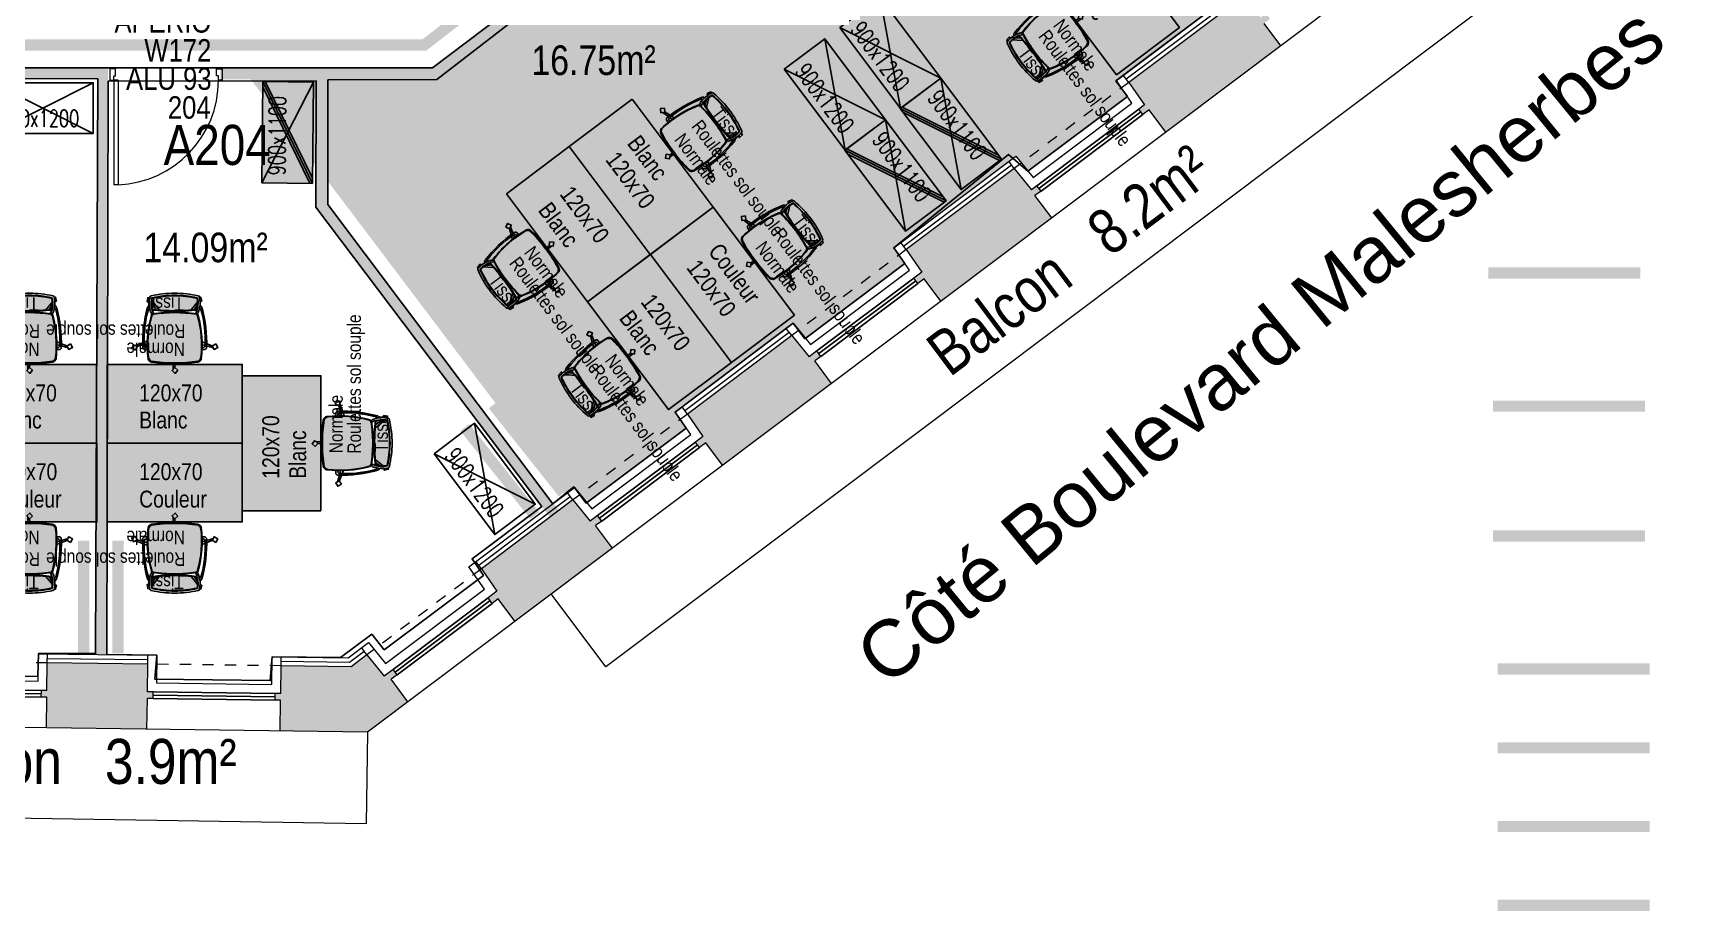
# Model space of a CAD drawing. Extents: x -29.7 to 23.3, y -8.6 to 57.6.
# Drawn here: x -0.41 to 14.29, y -8.33 to -0.53 of the extents above; entities that cross this region are included whole.
import ezdxf
from ezdxf.enums import TextEntityAlignment as Align

# ---------------------------------------------------------------- set-up
doc = ezdxf.new("R2010")
doc.units = 0
doc.header["$LTSCALE"] = 0.001
doc.linetypes.add('CACHE', pattern=[0.375, 0.25, -0.125])
doc.linetypes.add('HIDDEN', pattern=[9.525, 6.35, -3.175])
doc.layers.get('0').update_dxf_attribs({"lineweight": 5})
for name, color, linetype in [('01-FAC_CHASSIS EXI', 4, 'Continuous'), ('01-STR_MACONNERIE_HACH', 252, 'Continuous'), ('A-Etiq_Mob', 7, 'Continuous'), ('A-Etiquettes', 7, 'Continuous'), ('A-mobilier', 252, 'Continuous'), ('A-MobilierAQ', 7, 'Continuous'), ('A-num pièce', 1, 'Continuous'), ('Exit- Etiquette-incendie', 1, 'Continuous')]:
    doc.layers.add(name, color=color, linetype=linetype)
doc.layers.add('02-ISOLATION', color=6, linetype='ISOLATION', lineweight=5)
doc.layers.add('A-portes', color=7, linetype='Continuous', lineweight=9)
for name, color, linetype, true_color in [('A-cote', 7, 'Continuous', 0x425746), ('A-MOQUETTE', 7, 'Continuous', 0xe5ecff), ('A-signalétique', 7, 'Continuous', 0x666666), ('A-vitré', 7, 'Continuous', 0x61becc), ('couleur siege', 1, 'Continuous', 0xff0000), ('Exit- 04-ZON-PLATEAU DE BUREAU', 7, 'Continuous', 0xffc20a)]:
    doc.layers.add(name, color=color, linetype=linetype, true_color=true_color)
doc.layers.add('A-projet', color=7, linetype='Continuous', lineweight=5, true_color=0x5b6280)
doc.styles.add('ARIAL', font='arial.ttf')
doc.styles.add('ROMAND', font='romand__.ttf', dxfattribs={"width": 0.7})
doc.styles.get("Standard").update_dxf_attribs({"font": 'ARIALN.TTF'})
doc.styles.add('verdana', font='swissc.ttf')
doc.linetypes.add('ISOLATION', pattern='A,0.00254,-2.54,[134,ltypeshp.shx,S=2.54,R=0,X=-2.54,Y=0],-5.08,[134,ltypeshp.shx,S=2.54,R=180,X=2.54,Y=0],-2.54', length=10.16254)

# ---------------------------------------------------------------- blocks, each defined once
blk = doc.blocks.new('chaise')
at = {"layer": 'A-mobilier', "ltscale": 0.1, "true_color": 0xc7c8ca}
h = blk.add_hatch(color=9, dxfattribs=at)
h.dxf.hatch_style = 1
h.paths.add_polyline_path([(0.272, 0.456, 0.30076), (0.236, 0.489, 0.043342), (0.008, 0.509, 0.043342), (-0.219, 0.489, 0.300759), (-0.255, 0.456, 0.09791), (-0.223, 0.027, 0.292085), (-0.207, 0.013, 0.040929), (0.008, -0.005, 0.040929), (0.223, 0.013, 0.292085), (0.239, 0.027, 0.09791)])
h.paths.add_polyline_path([(0.159, -0.024, 0.015765), (0.008, -0.018, 0.016739), (-0.152, -0.025), (-0.19, -0.069), (-0.218, -0.103, 0.040824), (-0.213, -0.142, 0.054873), (0.008, -0.167, 0.054873), (0.23, -0.142, 0.02252), (0.233, -0.121), (0.219, -0.101)])
h.paths.add_polyline_path([(0.191, -0.026, 0.003373), (0.159, -0.024), (0.219, -0.101), (0.233, -0.121, 0.02535), (0.235, -0.097)])
h.paths.add_polyline_path([(0.226, -0.03, 0.0036), (0.191, -0.026), (0.235, -0.097, 0.0714)])
h.paths.add_polyline_path([(-0.152, -0.025, 0.003505), (-0.185, -0.027), (-0.196, -0.043), (-0.217, -0.075, 0.030269), (-0.218, -0.103), (-0.19, -0.069)])
h.paths.add_polyline_path([(-0.185, -0.027, 0.002494), (-0.209, -0.03, 0.048116), (-0.217, -0.075), (-0.196, -0.043)], flags=17)
at = {"layer": 'A-mobilier'}
for p, q in [((0.004, 0.509), (0.006, 0.543)), ((0.022, 0.558), (0.023, 0.509)), ((-0.374, 0.349), (-0.308, 0.33)), ((-0.308, 0.308), (-0.363, 0.33)), ((-0.262, 0.365), (-0.287, 0.365)), ((-0.263, 0.345), (-0.272, 0.345)), ((0.279, 0.365), (0.303, 0.365)), ((0.279, 0.345), (0.288, 0.345)), ((0.324, 0.32), (0.378, 0.334)), ((-0.292, 0.326), (-0.283, 0.323)), ((0.279, 0.31), (0.309, 0.317)), ((0.309, 0.293), (0.279, 0.282)), ((0.398, 0.325), (0.324, 0.298)), ((-0.242, -0.066), (-0.241, -0.066)), ((-0.19, -0.069), (-0.219, -0.105)), ((-0.217, -0.075), (-0.196, -0.043)), ((0.233, -0.121), (0.219, -0.101)), ((0.258, -0.066), (0.257, -0.066))]:
    blk.add_line(p, q, dxfattribs=at)
at = {"layer": 'A-mobilier', "linetype": 'HIDDEN'}
for p, q in [((-0.263, 0.29), (-0.293, 0.302)), ((-0.283, 0.323), (-0.263, 0.317)), ((-0.196, -0.043), (-0.185, -0.027)), ((-0.152, -0.025), (-0.19, -0.069)), ((0.219, -0.101), (0.159, -0.024)), ((0.191, -0.026), (0.235, -0.097))]:
    blk.add_line(p, q, dxfattribs=at)
at = {"layer": 'A-mobilier'}
for points in [[(-0.024, 0.57), (0.006, 0.543), (0.034, 0.572), (0.003, 0.6)], [(-0.398, 0.31), (-0.363, 0.331), (-0.383, 0.366), (-0.418, 0.345)], [(0.395, 0.371), (0.378, 0.334), (0.415, 0.317), (0.432, 0.354)]]:
    blk.add_lwpolyline(points, close=True, dxfattribs=at)
for points in [[(-0.243, -0.109), (-0.259, -0.113), (-0.25, -0.153), (-0.237, -0.15)], [(0.255, -0.145), (0.275, -0.147), (0.28, -0.107), (0.259, -0.105)]]:
    blk.add_lwpolyline(points, dxfattribs=at)
for centre, radius, start, end in [((-0.019, -0.687), 1.184, 88.7046, 100.0235), ((0.008, -0.811), 1.32, 90, 99.927), ((0.008, -0.811), 1.32, 80.073, 90), ((0.035, -0.687), 1.184, 79.9765, 91.2954), ((1.039, 0.304), 1.347, 178.2197, 195.2822), ((-0.287, 0.345), 0.02, 90, 178.2197), ((-0.272, 0.325), 0.02, 90, 177.2781), ((0.845, 0.323), 1.108, 173.1278, 195.4958), ((0.845, 0.323), 1.103, 173.7387, 195.3268), ((-0.212, 0.445), 0.0447, 99.9272, 166.8835), ((-0.203, 0.434), 0.0495, 115.9014, 169.3298), ((-0.829, 0.323), 1.103, 344.6732, 6.2613), ((0.228, 0.445), 0.0447, 13.1165, 80.0728), ((-0.829, 0.323), 1.108, 344.5042, 6.8722), ((0.219, 0.434), 0.0495, 10.6702, 64.0986), ((-1.023, 0.304), 1.347, 344.7178, 1.7803), ((0.288, 0.325), 0.02, 2.7219, 90), ((0.303, 0.345), 0.02, 1.7803, 90), ((0.842, 0.272), 1.135, 177.2781, 195.5028), ((-0.826, 0.272), 1.135, 344.4972, 2.7219), ((-0.207, -0.008), 0.02, 80.7555, 159.0187), ((-0.204, 0.032), 0.02, 195.4958, 260.6251), ((0.02, -0.095), 0.243, 156.8702, 192.2258), ((-0.2, 0.037), 0.02, 195.3268, 260.7665), ((0.008, 1.315), 1.32, 260.6251, 270), ((-0.186, -0.008), 0.02, 114.7785, 159.0187), ((0.008, 1.315), 1.315, 260.7665, 270), ((0.008, 1.315), 1.315, 270, 279.2335), ((0.008, 1.315), 1.32, 270, 279.3749), ((0.202, -0.008), 0.02, 20.9813, 65.2215), ((0.216, 0.037), 0.02, 279.2335, 344.6732), ((0.223, -0.008), 0.02, 20.9813, 99.2445), ((-0.003, -0.095), 0.243, 347.7742, 23.1298), ((0.22, 0.032), 0.02, 279.3749, 344.5042), ((-0.241, -0.046), 0.02, 195.2822, 270), ((-0.233, -0.026), 0.02, 195.5028, 252.7294), ((0.02, -0.095), 0.263, 159.0187, 193.9621), ((-0.22, -0.145), 0.02, 218.589, 257.0335), ((0.02, -0.095), 0.238, 164.1556, 191.4603), ((0.01, 0.853), 1.024, 257.1546, 269.8984), ((0.031, -2.412), 2.399, 90.5363, 95.8288), ((0.01, 0.853), 1.019, 257.3346, 269.8979), ((0.031, -2.412), 2.394, 90.5374, 95.7482), ((-0.014, -2.412), 2.399, 84.1712, 89.4637), ((-0.014, -2.412), 2.394, 84.2518, 89.4626), ((0.006, 0.853), 1.019, 270.1021, 282.6654), ((0.006, 0.853), 1.024, 270.1016, 282.8454), ((-0.003, -0.095), 0.238, 348.5397, 15.8444), ((0.236, -0.145), 0.02, 282.9665, 321.411), ((-0.003, -0.095), 0.263, 346.0379, 20.9813), ((0.249, -0.026), 0.02, 287.2706, 344.4972), ((0.257, -0.046), 0.02, 270, 344.7178), ((0.01, 0.853), 1.044, 257.0335, 269.9004), ((0.006, 0.853), 1.044, 270.0996, 282.9665)]:
    blk.add_arc(centre, radius, start, end, dxfattribs=at)
blk = doc.blocks.new('SiègeT1')
at = {"layer": 'couleur siege', "true_color": 0x8a6689}
for points in [[(-0.194, 0.224), (-0.077, 0.21), (0.039, 0.212), (0.155, 0.217), (0.198, 0.222), (0.203, 0.244), (0.204, 0.282), (0.201, 0.321), (0.123, 0.338), (0.039, 0.343), (-0.023, 0.345), (-0.098, 0.338), (-0.149, 0.331), (-0.196, 0.322), (-0.202, 0.3), (-0.201, 0.265)], [(-0.208, -0.236), (-0.225, -0.22), (-0.234, -0.197), (-0.236, -0.14), (-0.238, -0.076), (-0.234, -0.012), (-0.228, 0.045), (-0.218, 0.102), (-0.211, 0.132), (-0.201, 0.169), (-0.197, 0.177), (-0.184, 0.18), (-0.12, 0.188), (-0.049, 0.193), (0.009, 0.195), (0.077, 0.193), (0.132, 0.188), (0.169, 0.183), (0.191, 0.179), (0.199, 0.177), (0.204, 0.173), (0.207, 0.164), (0.219, 0.115), (0.231, 0.045), (0.237, -0.005), (0.241, -0.063), (0.241, -0.105), (0.24, -0.159), (0.236, -0.197), (0.235, -0.21), (0.229, -0.22), (0.222, -0.229), (0.213, -0.234), (0.207, -0.236), (0.175, -0.242), (0.114, -0.248), (0.051, -0.251), (-0.05, -0.252), (-0.126, -0.247), (-0.191, -0.238)]]:
    blk.add_hatch(color=8, dxfattribs=at).paths.add_polyline_path(points)
at = {"extrusion": (0, 0, -1), "xscale": 0.8999999999999986, "yscale": 0.8999999999999986, "zscale": -0.9, "rotation": 180}
blk.add_blockref('chaise', (0.005, 0.195), dxfattribs=at)
at = {"layer": 'A-Etiq_Mob', "style": 'ROMAND', "width": 0.7}
for tag, p in [('FINITION', (-0.079, 0.177)), ('PIETEMENT', (-0.091, -0.031)), ('ASSISE', (-0.088, -0.224)), ('COULEUR', (-0.104, -0.424))]:
    blk.add_attdef(tag, p, '', height=0.15, dxfattribs=at)
blk = doc.blocks.new('Poste127')
at = {"transparency": 33554582}
h = blk.add_hatch(color=256, dxfattribs=at)
h.dxf.hatch_style = 1
h.set_gradient(color1=(199, 200, 202), color2=(255, 246, 230), tint=1, name='CURVED')
h.paths.add_polyline_path([(0, 0.7), (0, 0), (1.2, 0), (1.2, 0.7)])
blk.add_lwpolyline([(0, 0.7), (0, 0), (1.2, 0), (1.2, 0.7)], close=True)
at = {"layer": 'A-Etiq_Mob'}
for tag, p in [('FINITION', (0.284, 0.421)), ('DIM', (0.284, 0.18))]:
    blk.add_attdef(tag, p, '', height=0.15, dxfattribs=at)
blk = doc.blocks.new('Poste127Couleur')
at = {"transparency": 33554582}
h = blk.add_hatch(color=256, dxfattribs=at)
h.dxf.hatch_style = 1
h.set_gradient(color1=(169, 83, 160), color2=(255, 246, 230), tint=1, name='CURVED')
h.paths.add_polyline_path([(0, 0.703), (0, 0.003), (1.2, 0.003), (1.2, 0.703)])
blk.add_lwpolyline([(0, 0.7), (0, 0), (1.2, 0), (1.2, 0.7)], close=True)
at = {"layer": 'A-Etiq_Mob'}
for tag, p in [('STRATIFIE', (0.284, 0.421)), ('DIM', (0.284, 0.18))]:
    blk.add_attdef(tag, p, '', height=0.15, dxfattribs=at)
blk = doc.blocks.new('BLOC_ATT_RENS_100')
at = {"flags": 8}
for tag, p, height in [('N°', (-0.416, 0.973), 0.25), ('TITRE', (-0.416, 0.675), 0.21), ('SURF', (-0.416, 0.373), 0.15), ('EFFECTIF', (-0.416, 0.073), 0.15), ('HSP', (-0.416, -0.236), 0.15), ('REV.SOL', (-0.416, -0.526), 0.15), ('REV.MUR', (-0.416, -0.826), 0.15), ('PLAF', (-0.416, -1.126), 0.15)]:
    blk.add_attdef(tag, p, '', height=height, dxfattribs=at)
at = {"layer": 'Exit- Etiquette-incendie', "flags": 8}
for tag, p in [('EFFECTIF.MAX', (-0.416, -1.414)), ('SURF.PROG', (-0.416, -1.648))]:
    blk.add_attdef(tag, p, '', height=0.15, dxfattribs=at)
blk = doc.blocks.new('Xref-R2-2018-11')
at = {"layer": '01-STR_MACONNERIE_HACH'}
h = blk.add_hatch(color=256, dxfattribs=at)
h.dxf.hatch_style = 1
h.paths.add_polyline_path([(8.628, 7.127), (8.722, 7.005), (7.596, 6.132), (7.729, 5.961), (7.698, 5.937), (7.735, 5.889), (7.782, 5.926), (7.947, 5.76), (8.909, 6.505), (16.917, -4.185), (16.215, -4.713), (16.353, -4.913), (16.305, -4.949), (16.341, -4.997), (16.395, -4.956), (16.544, -5.155), (17.926, -4.117), (17.683, -3.794), (9.178, 7.531)])
h.paths.add_polyline_path([(5.329, 4.375), (5.218, 4.388), (5.061, 3.805), (5.013, 3.818), (4.982, 3.702), (5.212, 3.64), (6.483, 4.625), (6.363, 4.826), (6.405, 4.859), (6.368, 4.906), (6.337, 4.882), (6.204, 5.054)])
h.paths.add_polyline_path([(14.093, -6.307), (14.231, -6.506), (14.183, -6.543), (14.219, -6.591), (14.273, -6.55), (14.422, -6.749), (15.529, -5.917), (15.38, -5.719), (15.434, -5.678), (15.398, -5.63), (15.35, -5.666), (15.197, -5.477)])
h.paths.add_polyline_path([(12.054, -7.837), (12.193, -8.037), (12.144, -8.074), (12.18, -8.122), (12.235, -8.081), (12.384, -8.28), (13.407, -7.511), (13.258, -7.312), (13.312, -7.272), (13.276, -7.224), (13.228, -7.26), (13.075, -7.071)])
h.paths.add_polyline_path([(10.075, -9.323), (10.214, -9.523), (10.143, -9.576), (10.179, -9.624), (10.234, -9.584), (10.383, -9.782), (11.369, -9.042), (11.219, -8.843), (11.274, -8.803), (11.238, -8.755), (11.189, -8.791), (11.036, -8.602)])
h.paths.add_polyline_path([(8.13, -10.785), (8.268, -10.984), (8.202, -11.034), (8.238, -11.082), (8.292, -11.042), (8.441, -11.24), (9.412, -10.512), (9.263, -10.313), (9.317, -10.272), (9.281, -10.224), (9.211, -10.277), (9.057, -10.088)])
h.paths.add_polyline_path([(6.297, -12.161), (6.436, -12.361), (6.357, -12.42), (6.393, -12.468), (6.447, -12.427), (6.596, -12.626), (7.462, -11.976), (7.313, -11.777), (7.367, -11.736), (7.331, -11.688), (7.265, -11.738), (7.112, -11.549)])
h.paths.add_polyline_path([(4.516, -13.023), (4.513, -13.269), (4.463, -13.268), (4.463, -13.328), (4.512, -13.329), (4.509, -13.602), (5.283, -13.612), (5.643, -13.342), (5.494, -13.143), (5.548, -13.103), (5.512, -13.055), (5.433, -13.114), (5.28, -12.925), (5.138, -13.031)])
h.paths.add_polyline_path([(2.437, -12.997), (2.434, -13.242), (2.384, -13.242), (2.383, -13.302), (2.433, -13.302), (2.43, -13.576), (3.323, -13.587), (3.327, -13.314), (3.377, -13.314), (3.377, -13.254), (3.327, -13.254), (3.33, -13.008)])
h.paths.add_polyline_path([(-0.616, -12.958), (-0.648, -13.203), (-0.716, -13.202), (-0.716, -13.262), (-0.667, -13.263), (-0.671, -13.536), (1.244, -13.561), (1.247, -13.287), (1.297, -13.288), (1.298, -13.228), (1.248, -13.227), (1.251, -12.981)])
for p, q in [((17.926, -4.117), (5.283, -13.612)), ((13.075, -7.071), (12.054, -7.837)), ((12.193, -8.037), (12.144, -8.074)), ((12.235, -8.081), (12.18, -8.122)), ((11.036, -8.602), (10.075, -9.323)), ((11.238, -8.755), (11.189, -8.791)), ((11.274, -8.803), (11.219, -8.843)), ((10.214, -9.523), (10.143, -9.576)), ((10.234, -9.584), (10.179, -9.624)), ((9.057, -10.088), (8.13, -10.785)), ((9.281, -10.224), (9.211, -10.277)), ((9.317, -10.272), (9.263, -10.313)), ((8.268, -10.984), (8.202, -11.034)), ((8.292, -11.042), (8.238, -11.082)), ((7.112, -11.549), (6.298, -12.161)), ((7.331, -11.688), (7.265, -11.738)), ((7.367, -11.736), (7.313, -11.777)), ((6.436, -12.36), (6.357, -12.42)), ((6.447, -12.427), (6.393, -12.468)), ((5.28, -12.925), (5.138, -13.031)), ((3.33, -13.008), (2.437, -12.997)), ((5.138, -13.031), (4.516, -13.023)), ((5.512, -13.055), (5.433, -13.114)), ((5.548, -13.103), (5.494, -13.143)), ((5.283, -13.612), (-13.79, -13.369)), ((2.433, -13.302), (2.383, -13.302)), ((2.434, -13.242), (2.384, -13.242)), ((3.377, -13.254), (3.327, -13.254)), ((3.377, -13.314), (3.327, -13.314)), ((4.513, -13.269), (4.463, -13.268)), ((4.512, -13.329), (4.463, -13.328))]:
    blk.add_line(p, q)
for points in [[(15.006, -6.31), (15.492, -6.958), (7.405, -13.032), (6.919, -12.384)], [(13.407, -7.511), (13.258, -7.312)], [(12.054, -7.837), (12.193, -8.037)], [(12.18, -8.122), (12.144, -8.074)], [(12.384, -8.28), (12.235, -8.081)], [(11.036, -8.602), (11.189, -8.791)], [(11.274, -8.803), (11.238, -8.755)], [(11.369, -9.042), (11.219, -8.843)], [(10.075, -9.323), (10.214, -9.523)], [(10.179, -9.624), (10.143, -9.576)], [(10.383, -9.782), (10.234, -9.584)], [(9.057, -10.088), (9.211, -10.277)], [(9.317, -10.272), (9.281, -10.224)], [(9.412, -10.512), (9.263, -10.313)], [(8.13, -10.785), (8.268, -10.984)], [(8.238, -11.082), (8.202, -11.034)], [(8.441, -11.24), (8.292, -11.042)], [(7.112, -11.549), (7.265, -11.738)], [(7.367, -11.736), (7.331, -11.688)], [(7.462, -11.976), (7.313, -11.777)], [(6.297, -12.161), (6.436, -12.361)], [(6.393, -12.468), (6.357, -12.42)], [(6.596, -12.626), (6.447, -12.427)], [(5.28, -12.925), (5.433, -13.114)], [(2.434, -13.242), (2.437, -12.997)], [(3.327, -13.254), (3.33, -13.008)], [(4.513, -13.269), (4.516, -13.023)], [(5.548, -13.103), (5.512, -13.055)], [(5.643, -13.342), (5.494, -13.143)], [(2.383, -13.302), (2.384, -13.242)], [(2.43, -13.576), (2.433, -13.302)], [(3.323, -13.587), (3.327, -13.314)], [(3.377, -13.314), (3.377, -13.254)], [(4.463, -13.328), (4.463, -13.268)], [(4.509, -13.602), (4.512, -13.329)], [(5.283, -13.612), (5.273, -14.427)], [(5.273, -14.427), (0.429, -14.35)]]:
    blk.add_lwpolyline(points)
at = {"linetype": 'CACHE'}
for points in [[(12.054, -7.837), (11.036, -8.602)], [(10.075, -9.323), (9.057, -10.088)], [(8.13, -10.785), (7.112, -11.549)], [(6.298, -12.161), (5.28, -12.925)], [(2.437, -12.997), (1.251, -12.981)], [(4.516, -13.023), (3.33, -13.008)]]:
    blk.add_lwpolyline(points, dxfattribs=at)
at = {"layer": '01-FAC_CHASSIS EXI', "linetype": 'Continuous'}
for p, q in [((11.256, -8.779), (12.162, -8.098)), ((9.299, -10.248), (10.161, -9.6)), ((7.349, -11.712), (8.22, -11.058)), ((5.53, -13.079), (6.375, -12.444)), ((1.298, -13.258), (2.384, -13.272)), ((3.377, -13.284), (4.463, -13.298))]:
    blk.add_line(p, q, dxfattribs=at)
at = {"layer": '01-FAC_CHASSIS EXI'}
for points in [[(11.238, -8.755), (12.144, -8.074)], [(12.18, -8.122), (11.274, -8.803)], [(9.281, -10.224), (10.143, -9.576)], [(10.179, -9.624), (9.317, -10.272)], [(7.331, -11.688), (8.202, -11.034)], [(8.238, -11.082), (7.367, -11.736)], [(5.512, -13.055), (6.357, -12.42)], [(6.393, -12.468), (5.548, -13.103)], [(1.298, -13.228), (2.384, -13.242)], [(2.383, -13.302), (1.297, -13.288)], [(3.377, -13.254), (4.463, -13.268)], [(4.463, -13.328), (3.377, -13.314)]]:
    blk.add_lwpolyline(points, dxfattribs=at)
at = {"layer": '02-ISOLATION', "linetype": 'Continuous'}
for points in [[(1.329, -13.148), (2.355, -13.161), (2.358, -12.916), (3.411, -12.929), (3.408, -13.175), (4.434, -13.188), (4.437, -12.942), (5.112, -12.951), (5.293, -12.815), (5.446, -13.004), (6.326, -12.343), (6.187, -12.143), (7.125, -11.439), (7.279, -11.628), (8.159, -10.967), (8.02, -10.767), (9.071, -9.978), (9.224, -10.167), (10.104, -9.506), (9.966, -9.306), (11.05, -8.492), (11.203, -8.681), (12.083, -8.02), (11.944, -7.82), (13.088, -6.961)], [(12.054, -7.837), (12.006, -7.773)], [(11.036, -8.602), (10.988, -8.538)], [(10.075, -9.323), (10.027, -9.26)], [(9.057, -10.088), (9.009, -10.024)], [(8.13, -10.785), (8.082, -10.721)], [(7.112, -11.549), (7.064, -11.485)], [(6.298, -12.161), (6.249, -12.097)], [(2.437, -12.997), (2.438, -12.917)], [(3.33, -13.008), (3.331, -12.928)], [(5.28, -12.925), (5.232, -12.861)], [(4.516, -13.023), (4.517, -12.943)]]:
    blk.add_lwpolyline(points, dxfattribs=at)
at = {"layer": '02-ISOLATION', "linetype": 'ISOLATION', "ltscale": 0.004}
for points in [[(12.03, -7.805), (13.051, -7.039)], [(10.051, -9.292), (11.012, -8.57)], [(8.106, -10.753), (9.033, -10.056)], [(6.274, -12.129), (7.088, -11.517)], [(4.517, -12.983), (5.125, -12.991), (5.256, -12.893)], [(2.438, -12.957), (3.331, -12.968)]]:
    blk.add_lwpolyline(points, dxfattribs=at)
ref = blk.add_blockref('BLOC_ATT_RENS_100', (11.081, -10.595), dxfattribs=dict(zscale=1.942798073750938, rotation=36.90645576639082))
ref.add_attrib('TITRE', 'Balcon   8.2m²', (10.461, -10.463), dxfattribs={"height": 0.4, "rotation": 36.9065, "style": 'verdana', "flags": 8})
ref = blk.add_blockref('BLOC_ATT_RENS_100', (1.582, -14.552), dxfattribs=dict(zscale=1.942798073750938))
ref.add_attrib('TITRE', 'Balcon   3.9m²', (1.166, -14.073), dxfattribs={"height": 0.4, "rotation": 360, "style": 'verdana', "flags": 8})
at = {"style": 'ARIAL'}
blk.add_text('Côté Boulevard Malesherbes', height=0.5, rotation=39.3613, dxfattribs=at).set_placement((9.897, -13.224))
blk = doc.blocks.new('armoire90')
blk.add_lwpolyline([(0, 0.45), (0, 0), (0.9, 0), (0.9, 0.45)], close=True)
for points in [[(0.9, 0), (0, 0.45)], [(0.9, 0.45), (0, 0)]]:
    blk.add_lwpolyline(points)
at = {"layer": 'A-Etiq_Mob', "style": 'ROMAND', "width": 0.7}
for tag, p in [('DIMENSION', (0.068, 0.242)), ('FINITION', (0.068, 0.001)), ('PORTES', (0.068, -0.239))]:
    blk.add_attdef(tag, p, '', height=0.15, dxfattribs=at)
blk = doc.blocks.new('armoire90Réhausse')
at = {"true_color": 0xfdedc9}
h = blk.add_hatch(color=254, dxfattribs=at)
h.dxf.hatch_style = 1
h.paths.add_polyline_path([(0, 0.45), (0, 0), (0.9, 0), (0.9, 0.45)])
blk.add_lwpolyline([(0, 0.45), (0, 0), (0.9, 0), (0.9, 0.45)], close=True)
for points in [[(0.9, 0), (0, 0.45)], [(0.9, 0.45), (0, 0)], [(0.855, 0.45), (0, 0.022)], [(0.9, 0.428), (0.045, 0)]]:
    blk.add_lwpolyline(points)
at = {"layer": 'A-Etiq_Mob', "style": 'ROMAND', "width": 0.7}
for tag, p in [('DIMENSION', (0.068, 0.242)), ('FINITION', (0.068, 0.001)), ('PORTES', (0.068, -0.239))]:
    blk.add_attdef(tag, p, '', height=0.15, dxfattribs=at)
blk = doc.blocks.new('P_93100')
for p, q in [((0.425, 0.93), (0.465, 0.93)), ((0.425, 0), (0.425, 0.93)), ((0.465, 0), (0.465, 0.93)), ((-0.5, -0.1), (-0.5, 0)), ((-0.5, 0), (-0.465, 0)), ((-0.465, 0), (-0.465, -0.04)), ((0.425, 0), (0.465, 0)), ((0.465, 0), (0.465, -0.04)), ((0.5, 0), (0.465, 0)), ((0.5, -0.1), (0.5, 0)), ((-0.45, -0.1), (-0.5, -0.1)), ((-0.465, -0.04), (-0.45, -0.04)), ((-0.45, -0.04), (-0.45, -0.1)), ((0.465, -0.04), (0.45, -0.04)), ((0.45, -0.04), (0.45, -0.1)), ((0.45, -0.1), (0.5, -0.1))]:
    blk.add_line(p, q)
blk.add_arc((0.465, 0), 0.931, 92.4628, 180)

msp = doc.modelspace()

# ---------------------------------------------------------------- hatches: boundary and pattern name
at = {"layer": 'Exit- 04-ZON-PLATEAU DE BUREAU', "transparency": 33554572}
h = msp.add_hatch(color=256, dxfattribs=at)
h.dxf.hatch_style = 1
edge = h.paths.add_edge_path()
edge.add_line((1.069, 10.808), (2.505, 10.422))
edge.add_line((2.505, 10.422), (3.868, 11.478))
edge.add_line((3.868, 11.478), (3.788, 11.612))
edge.add_line((3.788, 11.612), (5.121, 12.645))
edge.add_line((5.121, 12.645), (5.231, 12.534))
edge.add_line((5.231, 12.534), (6.232, 13.31))
edge.add_line((6.232, 13.31), (14.145, 2.748))
edge.add_line((14.145, 2.748), (13.381, 2.174))
edge.add_line((13.381, 2.174), (13.479, 2.032))
edge.add_line((13.479, 2.032), (12.595, 1.368))
edge.add_line((12.595, 1.368), (12.486, 1.502))
edge.add_line((12.486, 1.502), (11.259, 0.58))
edge.add_line((11.259, 0.58), (11.357, 0.438))
edge.add_line((11.357, 0.438), (10.473, -0.226))
edge.add_line((10.473, -0.226), (10.364, -0.092))
edge.add_line((10.364, -0.092), (9.22, -0.951))
edge.add_line((9.22, -0.951), (9.319, -1.093))
edge.add_line((9.319, -1.093), (8.434, -1.757))
edge.add_line((8.434, -1.757), (8.325, -1.622))
edge.add_line((8.325, -1.622), (7.241, -2.437))
edge.add_line((7.241, -2.437), (7.34, -2.579))
edge.add_line((7.34, -2.579), (6.456, -3.243))
edge.add_line((6.456, -3.243), (6.347, -3.109))
edge.add_line((6.347, -3.109), (5.296, -3.898))
edge.add_line((5.296, -3.898), (5.394, -4.04))
edge.add_line((5.394, -4.04), (4.51, -4.704))
edge.add_line((4.51, -4.704), (4.401, -4.57))
edge.add_line((4.401, -4.57), (4.315, -4.634))
edge.add_line((4.315, -4.634), (1.468, -0.868))
edge.add_line((1.468, -0.868), (3.086, -0.868))
edge.add_line((3.086, -0.868), (7.116, 2.152))
edge.add_line((7.116, 2.152), (2.366, 8.492))
edge.add_line((2.366, 8.492), (1.065, 8.492))
edge.add_line((1.065, 8.492), (1.065, 10.811))
h = msp.add_hatch(color=256, dxfattribs=at)
h.dxf.hatch_style = 1
edge = h.paths.add_edge_path()
edge.add_line((1.069, 10.808), (2.505, 10.422))
edge.add_line((2.505, 10.422), (3.868, 11.478))
edge.add_line((3.868, 11.478), (3.788, 11.612))
edge.add_line((3.788, 11.612), (5.121, 12.645))
edge.add_line((5.121, 12.645), (5.231, 12.534))
edge.add_line((5.231, 12.534), (6.232, 13.31))
edge.add_line((6.232, 13.31), (14.145, 2.748))
edge.add_line((14.145, 2.748), (13.381, 2.174))
edge.add_line((13.381, 2.174), (13.479, 2.032))
edge.add_line((13.479, 2.032), (12.595, 1.368))
edge.add_line((12.595, 1.368), (12.486, 1.502))
edge.add_line((12.486, 1.502), (11.259, 0.58))
edge.add_line((11.259, 0.58), (11.357, 0.438))
edge.add_line((11.357, 0.438), (10.473, -0.226))
edge.add_line((10.473, -0.226), (10.364, -0.092))
edge.add_line((10.364, -0.092), (9.22, -0.951))
edge.add_line((9.22, -0.951), (9.319, -1.093))
edge.add_line((9.319, -1.093), (8.434, -1.757))
edge.add_line((8.434, -1.757), (8.325, -1.622))
edge.add_line((8.325, -1.622), (7.241, -2.437))
edge.add_line((7.241, -2.437), (7.34, -2.579))
edge.add_line((7.34, -2.579), (6.456, -3.243))
edge.add_line((6.456, -3.243), (6.347, -3.109))
edge.add_line((6.347, -3.109), (5.296, -3.898))
edge.add_line((5.296, -3.898), (5.394, -4.04))
edge.add_line((5.394, -4.04), (4.51, -4.704))
edge.add_line((4.51, -4.704), (4.401, -4.57))
edge.add_line((4.401, -4.57), (4.315, -4.634))
edge.add_line((4.315, -4.634), (1.468, -0.868))
edge.add_line((1.468, -0.868), (3.086, -0.868))
edge.add_line((3.086, -0.868), (7.116, 2.152))
edge.add_line((7.116, 2.152), (2.366, 8.492))
edge.add_line((2.366, 8.492), (1.065, 8.492))
edge.add_line((1.065, 8.492), (1.065, 10.811))

# ---------------------------------------------------------------- linework, layer by layer
at = {"layer": 'A-Etiquettes', "color": 1, "true_color": 0xff0000, "const_width": 0.1}
for points in [[(7.31, -1.137), (7.932, -1.919)], [(7.062, -1.328), (7.684, -2.111)], [(0.036, -5.043), (0.036, -6.043)], [(0.342, -5.043), (0.342, -6.043)], [(13.922, -5), (12.57, -5)], [(13.922, -5), (12.57, -5)], [(13.922, -5), (12.57, -5)], [(13.922, -5), (12.57, -5)]]:
    msp.add_lwpolyline(points, dxfattribs=at)
at = {"layer": 'A-Etiquettes', "color": 231, "true_color": 0xfd5db5, "const_width": 0.1}
msp.add_lwpolyline([(13.881, -2.663), (12.529, -2.663)], dxfattribs=at)
at = {"layer": 'A-Etiquettes', "color": 82, "true_color": 0x4cdb0f, "const_width": 0.1}
for points in [[(3.679, -3.834), (4.301, -4.617)], [(13.922, -3.846), (12.57, -3.846)], [(3.426, -4.035), (4.048, -4.818)]]:
    msp.add_lwpolyline(points, dxfattribs=at)
at = {"layer": 'A-Etiquettes', "color": 251, "true_color": 0x666666, "const_width": 0.1}
msp.add_lwpolyline([(13.963, -6.183), (12.611, -6.183)], dxfattribs=at)
at = {"layer": 'A-Etiquettes', "color": 212, "true_color": 0xbc10b6, "const_width": 0.1}
msp.add_lwpolyline([(13.963, -6.183), (12.611, -6.183)], dxfattribs=at)
at = {"layer": 'A-Etiquettes', "color": 143, "true_color": 0x61becc, "const_width": 0.1}
msp.add_lwpolyline([(13.963, -6.883), (12.611, -6.883)], dxfattribs=at)
at = {"layer": 'A-Etiquettes', "color": 157, "true_color": 0x5b6280, "const_width": 0.1}
msp.add_lwpolyline([(13.963, -7.583), (12.611, -7.583)], dxfattribs=at)
at = {"layer": 'A-Etiquettes', "color": 30, "true_color": 0xff7f00, "const_width": 0.1}
msp.add_lwpolyline([(13.963, -8.283), (12.611, -8.283)], dxfattribs=at)
msp.add_lwpolyline([(13.963, -8.283), (12.611, -8.283)], dxfattribs=at)
msp.add_lwpolyline([(13.963, -8.283), (12.611, -8.283)], dxfattribs=at)
msp.add_lwpolyline([(13.963, -8.283), (12.611, -8.283)], dxfattribs=at)
at = {"layer": 'A-MOQUETTE'}
for points in [[(7.248, 2.202), (3.178, -0.942), (2.208, -0.945), (2.208, -2.053), (4.208, -4.715), (4.395, -4.563), (4.505, -4.708), (5.394, -4.04), (5.296, -3.898), (6.347, -3.109), (6.451, -3.247), (7.34, -2.579), (7.241, -2.437), (8.262, -1.608), (8.434, -1.757), (9.319, -1.093), (9.215, -0.954), (10.364, -0.092)], [(-1.397, -6.237), (-0.371, -6.25), (-0.366, -6.046), (0.142, -6.046), (0.163, -0.936), (-11.154, -0.933)]]:
    msp.add_lwpolyline(points, dxfattribs=at)
msp.add_lwpolyline([(2.103, -0.953), (0.253, -0.957), (0.242, -6.054), (0.687, -6.06), (0.67, -6.273), (1.696, -6.286), (1.713, -6.073), (2.321, -6.081), (2.598, -5.874), (2.709, -6.012), (3.591, -5.35), (3.49, -5.203), (4.111, -4.737), (2.1, -2.078)], close=True, dxfattribs=at)
at = {"layer": 'A-projet', "const_width": 0.1}
for points in [[(7.811, -2.009), (5.559, 0.99)], [(0.191, -6.052), (0.204, -0.841)]]:
    msp.add_lwpolyline(points, dxfattribs=at)
at = {"layer": 'A-signalétique', "color": 1, "linetype": 'CACHE', "ltscale": 2000, "true_color": 0xff0000, "const_width": 0.1}
msp.add_lwpolyline([(2.193, 8.345), (6.822, 2.276), (3.065, -0.636), (-10.946, -0.636)], dxfattribs=at)
at = {"layer": 'A-vitré', "const_width": 0.1}
for points in [[(1.253, -0.891), (3.157, -0.892), (4.751, 0.325)], [(-1.684, -0.888), (0.154, -0.891)], [(2.153, -0.937), (2.153, -2.064), (4.271, -4.865)]]:
    msp.add_lwpolyline(points, dxfattribs=at)
at = {"layer": 'Defpoints'}
msp.add_lwpolyline([(0.695, 11.31), (-0.57, 13.098), (-1.624, 13.074), (-1.624, 8.508), (-11.147, 8.494), (-11.153, -0.838), (3.138, -0.838), (7.177, 2.212), (2.44, 8.486), (2.397, 10.434), (0.962, 10.849)], close=True, dxfattribs=at)

# ---------------------------------------------------------------- block references
at = {"layer": 'A-mobilier', "ltscale": 0.1}
ref = msp.add_blockref('Poste127', (9.061, 0.481), dxfattribs=dict(at, xscale=-1, rotation=126.9064557713116))
ref.add_attrib('STRATIFIE', 'Blanc', (8.776, -0.087), dxfattribs={"layer": 'A-Etiq_Mob', "ltscale": 0.1, "height": 0.15, "rotation": 306.9065})
ref.add_attrib('DIM', '120x70', (8.969, 0.057), dxfattribs={"layer": 'A-Etiq_Mob', "ltscale": 0.1, "height": 0.15, "rotation": 306.9065})
at = {"layer": 'A-mobilier'}
ref = msp.add_blockref('SiègeT1', (8.648, -0.577), dxfattribs=dict(at, xscale=-1, rotation=126.9064557713116))
ref.add_attrib('FINITION', 'Tissu', dxfattribs={"layer": 'A-Etiq_Mob', "height": 0.12, "rotation": 306.9065}).set_placement((8.308, -0.733), align=Align.BOTTOM_LEFT)
ref.add_attrib('ASSISE', 'Normale', dxfattribs={"layer": 'A-Etiq_Mob', "height": 0.12, "rotation": 306.9065}).set_placement((8.623, -0.485), align=Align.BOTTOM_LEFT)
ref.add_attrib('PIETEMENT', 'Roulettes sol souple', dxfattribs={"layer": 'A-Etiq_Mob', "height": 0.12, "rotation": 306.9065}).set_placement((8.492, -0.58), align=Align.BOTTOM_LEFT)
ref = msp.add_blockref('SiègeT1', (5.487, -1.436), dxfattribs=dict(at, rotation=306.9064557713115))
ref.add_attrib('FINITION', 'Tissu', dxfattribs={"layer": 'A-Etiq_Mob', "height": 0.12, "rotation": 306.9065}).set_placement((5.581, -1.266), align=Align.BOTTOM_LEFT)
ref.add_attrib('ASSISE', 'Normale', dxfattribs={"layer": 'A-Etiq_Mob', "height": 0.12, "rotation": 306.9065}).set_placement((5.254, -1.5), align=Align.BOTTOM_LEFT)
ref.add_attrib('PIETEMENT', 'Roulettes sol souple', dxfattribs={"layer": 'A-Etiq_Mob', "height": 0.12, "rotation": 306.9065}).set_placement((5.407, -1.381), align=Align.BOTTOM_LEFT)
at = {"layer": 'A-mobilier', "ltscale": 0.1}
ref = msp.add_blockref('Poste127', (4.355, -1.537), dxfattribs=dict(at, rotation=306.9064557713115))
ref.add_attrib('STRATIFIE', 'Blanc', (4.863, -1.511), dxfattribs={"layer": 'A-Etiq_Mob', "ltscale": 0.1, "height": 0.15, "rotation": 306.9065})
ref.add_attrib('DIM', '120x70', (4.67, -1.656), dxfattribs={"layer": 'A-Etiq_Mob', "ltscale": 0.1, "height": 0.15, "rotation": 306.9065})
ref = msp.add_blockref('Poste127', (4.355, -1.537), dxfattribs=dict(at, xscale=-1, rotation=126.9064557713116))
ref.add_attrib('STRATIFIE', 'Blanc', (4.071, -2.106), dxfattribs={"layer": 'A-Etiq_Mob', "ltscale": 0.1, "height": 0.15, "rotation": 306.9065})
ref.add_attrib('DIM', '120x70', (4.263, -1.962), dxfattribs={"layer": 'A-Etiq_Mob', "ltscale": 0.1, "height": 0.15, "rotation": 306.9065})
at = {"layer": 'A-mobilier'}
ref = msp.add_blockref('SiègeT1', (6.207, -2.395), dxfattribs=dict(at, rotation=306.9064557713115))
ref.add_attrib('FINITION', 'Tissu', dxfattribs={"layer": 'A-Etiq_Mob', "height": 0.12, "rotation": 306.9065}).set_placement((6.302, -2.226), align=Align.BOTTOM_LEFT)
ref.add_attrib('ASSISE', 'Normale', dxfattribs={"layer": 'A-Etiq_Mob', "height": 0.12, "rotation": 306.9065}).set_placement((5.975, -2.459), align=Align.BOTTOM_LEFT)
ref.add_attrib('PIETEMENT', 'Roulettes sol souple', dxfattribs={"layer": 'A-Etiq_Mob', "height": 0.12, "rotation": 306.9065}).set_placement((6.128, -2.341), align=Align.BOTTOM_LEFT)
ref = msp.add_blockref('SiègeT1', (3.942, -2.596), dxfattribs=dict(at, xscale=-1, rotation=126.9064557713116))
ref.add_attrib('FINITION', 'Tissu', dxfattribs={"layer": 'A-Etiq_Mob', "height": 0.12, "rotation": 306.9065}).set_placement((3.602, -2.752), align=Align.BOTTOM_LEFT)
ref.add_attrib('ASSISE', 'Normale', dxfattribs={"layer": 'A-Etiq_Mob', "height": 0.12, "rotation": 306.9065}).set_placement((3.918, -2.504), align=Align.BOTTOM_LEFT)
ref.add_attrib('PIETEMENT', 'Roulettes sol souple', dxfattribs={"layer": 'A-Etiq_Mob', "height": 0.12, "rotation": 306.9065}).set_placement((3.786, -2.598), align=Align.BOTTOM_LEFT)
at = {"layer": 'A-mobilier', "ltscale": 0.1, "rotation": 306.9064557713115}
msp.add_blockref('Poste127Couleur', (5.076, -2.497), dxfattribs=at).add_auto_attribs({'STRATIFIE': 'Couleur', 'DIM': '120x70'})
at = {"layer": 'A-mobilier', "ltscale": 0.1}
ref = msp.add_blockref('Poste127', (5.076, -2.497), dxfattribs=dict(at, xscale=-1, rotation=126.9064557713116))
ref.add_attrib('STRATIFIE', 'Blanc', (4.792, -3.066), dxfattribs={"layer": 'A-Etiq_Mob', "ltscale": 0.1, "height": 0.15, "rotation": 306.9065})
ref.add_attrib('DIM', '120x70', (4.984, -2.921), dxfattribs={"layer": 'A-Etiq_Mob', "ltscale": 0.1, "height": 0.15, "rotation": 306.9065})
at = {"layer": 'A-mobilier'}
ref = msp.add_blockref('SiègeT1', (-0.444, -3.209), dxfattribs=dict(at, xscale=-1))
ref.add_attrib('FINITION', 'Tissu', dxfattribs={"layer": 'A-Etiq_Mob', "height": 0.12, "rotation": 180}).set_placement((-0.365, -2.843), align=Align.BOTTOM_LEFT)
ref.add_attrib('ASSISE', 'Normale', dxfattribs={"layer": 'A-Etiq_Mob', "height": 0.12, "rotation": 180}).set_placement((-0.356, -3.245), align=Align.BOTTOM_LEFT)
ref.add_attrib('PIETEMENT', 'Roulettes sol souple', dxfattribs={"layer": 'A-Etiq_Mob', "height": 0.12, "rotation": 180}).set_placement((-0.353, -3.083), align=Align.BOTTOM_LEFT)
ref = msp.add_blockref('SiègeT1', (0.848, -3.209), dxfattribs=dict(at, xscale=-1))
ref.add_attrib('FINITION', 'Tissu', dxfattribs={"layer": 'A-Etiq_Mob', "height": 0.12, "rotation": 180}).set_placement((0.927, -2.843), align=Align.BOTTOM_LEFT)
ref.add_attrib('ASSISE', 'Normale', dxfattribs={"layer": 'A-Etiq_Mob', "height": 0.12, "rotation": 180}).set_placement((0.936, -3.245), align=Align.BOTTOM_LEFT)
ref.add_attrib('PIETEMENT', 'Roulettes sol souple', dxfattribs={"layer": 'A-Etiq_Mob', "height": 0.12, "rotation": 180}).set_placement((0.94, -3.083), align=Align.BOTTOM_LEFT)
ref = msp.add_blockref('SiègeT1', (2.412, -4.177), dxfattribs=dict(at, xscale=-1, rotation=270))
ref.add_attrib('FINITION', 'Tissu', dxfattribs={"layer": 'A-Etiq_Mob', "height": 0.12, "rotation": 90}).set_placement((2.778, -4.256), align=Align.BOTTOM_LEFT)
ref.add_attrib('ASSISE', 'Normale', dxfattribs={"layer": 'A-Etiq_Mob', "height": 0.12, "rotation": 90}).set_placement((2.376, -4.265), align=Align.BOTTOM_LEFT)
ref.add_attrib('PIETEMENT', 'Roulettes sol souple', dxfattribs={"layer": 'A-Etiq_Mob', "height": 0.12, "rotation": 90}).set_placement((2.538, -4.268), align=Align.BOTTOM_LEFT)
ref = msp.add_blockref('SiègeT1', (4.663, -3.555), dxfattribs=dict(at, xscale=-1, rotation=126.9064557713116))
ref.add_attrib('FINITION', 'Tissu', dxfattribs={"layer": 'A-Etiq_Mob', "height": 0.12, "rotation": 306.9065}).set_placement((4.323, -3.712), align=Align.BOTTOM_LEFT)
ref.add_attrib('ASSISE', 'Normale', dxfattribs={"layer": 'A-Etiq_Mob', "height": 0.12, "rotation": 306.9065}).set_placement((4.638, -3.463), align=Align.BOTTOM_LEFT)
ref.add_attrib('PIETEMENT', 'Roulettes sol souple', dxfattribs={"layer": 'A-Etiq_Mob', "height": 0.12, "rotation": 306.9065}).set_placement((4.507, -3.558), align=Align.BOTTOM_LEFT)
at = {"layer": 'A-mobilier', "ltscale": 0.1}
ref = msp.add_blockref('Poste127', (-1.05, -3.475), dxfattribs=dict(at, xscale=-1, rotation=180))
ref.add_attrib('STRATIFIE', 'Blanc', (-0.766, -4.044), dxfattribs={"layer": 'A-Etiq_Mob', "ltscale": 0.1, "height": 0.15})
ref.add_attrib('DIM', '120x70', (-0.766, -3.803), dxfattribs={"layer": 'A-Etiq_Mob', "ltscale": 0.1, "height": 0.15})
ref = msp.add_blockref('Poste127', (0.246, -3.475), dxfattribs=dict(at, xscale=-1, rotation=180))
ref.add_attrib('STRATIFIE', 'Blanc', (0.53, -4.044), dxfattribs={"layer": 'A-Etiq_Mob', "ltscale": 0.1, "height": 0.15})
ref.add_attrib('DIM', '120x70', (0.53, -3.803), dxfattribs={"layer": 'A-Etiq_Mob', "ltscale": 0.1, "height": 0.15})
ref = msp.add_blockref('Poste127', (1.446, -4.775), dxfattribs=dict(at, xscale=-1, rotation=270))
ref.add_attrib('STRATIFIE', 'Blanc', (2.015, -4.491), dxfattribs={"layer": 'A-Etiq_Mob', "ltscale": 0.1, "height": 0.15, "rotation": 90})
ref.add_attrib('DIM', '120x70', (1.775, -4.491), dxfattribs={"layer": 'A-Etiq_Mob', "ltscale": 0.1, "height": 0.15, "rotation": 90})
ref = msp.add_blockref('Poste127Couleur', (-1.046, -4.175), dxfattribs=dict(at, xscale=-1, rotation=180))
ref.add_attrib('STRATIFIE', 'Couleur', (-0.762, -4.747), dxfattribs={"layer": 'A-Etiq_Mob', "ltscale": 0.1, "height": 0.15})
ref.add_attrib('DIM', '120x70', (-0.762, -4.503), dxfattribs={"layer": 'A-Etiq_Mob', "ltscale": 0.1, "height": 0.15})
ref = msp.add_blockref('Poste127Couleur', (0.246, -4.175), dxfattribs=dict(at, xscale=-1, rotation=180))
ref.add_attrib('STRATIFIE', 'Couleur', (0.53, -4.747), dxfattribs={"layer": 'A-Etiq_Mob', "ltscale": 0.1, "height": 0.15})
ref.add_attrib('DIM', '120x70', (0.53, -4.503), dxfattribs={"layer": 'A-Etiq_Mob', "ltscale": 0.1, "height": 0.15})
at = {"layer": 'A-mobilier'}
ref = msp.add_blockref('SiègeT1', (-0.444, -5.141), dxfattribs=dict(at, rotation=180))
ref.add_attrib('FINITION', 'Tissu', dxfattribs={"layer": 'A-Etiq_Mob', "height": 0.12, "rotation": 180}).set_placement((-0.365, -5.318), align=Align.BOTTOM_LEFT)
ref.add_attrib('ASSISE', 'Normale', dxfattribs={"layer": 'A-Etiq_Mob', "height": 0.12, "rotation": 180}).set_placement((-0.356, -4.917), align=Align.BOTTOM_LEFT)
ref.add_attrib('PIETEMENT', 'Roulettes sol souple', dxfattribs={"layer": 'A-Etiq_Mob', "height": 0.12, "rotation": 180}).set_placement((-0.353, -5.11), align=Align.BOTTOM_LEFT)
ref = msp.add_blockref('SiègeT1', (0.848, -5.141), dxfattribs=dict(at, rotation=180))
ref.add_attrib('FINITION', 'Tissu', dxfattribs={"layer": 'A-Etiq_Mob', "height": 0.12, "rotation": 180}).set_placement((0.927, -5.318), align=Align.BOTTOM_LEFT)
ref.add_attrib('ASSISE', 'Normale', dxfattribs={"layer": 'A-Etiq_Mob', "height": 0.12, "rotation": 180}).set_placement((0.936, -4.917), align=Align.BOTTOM_LEFT)
ref.add_attrib('PIETEMENT', 'Roulettes sol souple', dxfattribs={"layer": 'A-Etiq_Mob', "height": 0.12, "rotation": 180}).set_placement((0.94, -5.11), align=Align.BOTTOM_LEFT)
at = {"layer": 'A-MobilierAQ', "ltscale": 0.1}
ref = msp.add_blockref('armoire90', (7.12, -0.209), dxfattribs=dict(at, xscale=-1, rotation=126.8971807486027))
ref.add_attrib('DIMENSION', '900x1200', (6.847, -0.499), dxfattribs={"layer": 'A-Etiq_Mob', "ltscale": 0.1, "height": 0.15, "rotation": 306.8972, "style": 'ROMAND', "width": 0.7})
ref = msp.add_blockref('armoire90', (6.627, -0.58), dxfattribs=dict(at, xscale=-1, rotation=126.8971807486027))
ref.add_attrib('DIMENSION', '900x1200', (6.355, -0.87), dxfattribs={"layer": 'A-Etiq_Mob', "ltscale": 0.1, "height": 0.15, "rotation": 306.8972, "style": 'ROMAND', "width": 0.7})
ref = msp.add_blockref('armoire90', (-0.778, -0.971), dxfattribs=dict(at, xscale=-1, rotation=180))
ref.add_attrib('DIMENSION', '900x1200', (-0.71, -1.362), dxfattribs={"layer": 'A-Etiq_Mob', "ltscale": 0.1, "height": 0.15, "style": 'ROMAND', "width": 0.7})
for p, rotation in [((2.07, -1.865), 89.43920277166644), ((7.299, -1.2), 306.8971807486027), ((6.806, -1.571), 306.8971807486027)]:
    msp.add_blockref('armoire90Réhausse', p, dxfattribs=dict(at, rotation=rotation)).add_auto_attribs({'DIMENSION': '900x1100'})
ref = msp.add_blockref('armoire90', (3.512, -3.998), dxfattribs=dict(at, xscale=-1, rotation=126.8971807486027))
ref.add_attrib('DIMENSION', '900x1200', (3.239, -4.288), dxfattribs={"layer": 'A-Etiq_Mob', "ltscale": 0.1, "height": 0.15, "rotation": 306.8972, "style": 'ROMAND', "width": 0.7})
at = {"layer": 'A-portes', "ltscale": 0.01}
ref = msp.add_blockref('P_93100', (0.769, -0.948), dxfattribs=dict(at, rotation=180))
ref.add_attrib('N°', '204', (0.785, -1.29), dxfattribs={"layer": '0', "ltscale": 6, "height": 0.1992})
ref.add_attrib('NATURE/DIM', 'ALU 93', (0.413, -1.034), dxfattribs={"layer": 'A-Etiquettes', "ltscale": 6, "height": 0.1992})
ref.add_attrib('FINITION', 'W172', (0.576, -0.782), dxfattribs={"layer": 'A-Etiquettes', "ltscale": 6, "height": 0.1992})
ref.add_attrib('FERMETURE', 'APERIO', (0.31, -0.525), dxfattribs={"layer": 'A-Etiquettes', "ltscale": 6, "height": 0.1992})
at = {"layer": 'A-projet'}
msp.add_blockref('Xref-R2-2018-11', (-2.724, 6.869), dxfattribs=at)

# ---------------------------------------------------------------- texts
at = {"layer": 'A-cote', "color": 30, "char_height": 0.2633, "attachment_point": 1, "rotation": 0.0792}
for s, insert in [('16.75m²', (4.017, -0.639)), ('14.09m²', (0.567, -2.304))]:
    msp.add_mtext_dynamic_manual_height_columns(s, width=1.21952, gutter_width=12.5, heights=[0], dxfattribs=dict(at, insert=insert))
at = {"layer": 'A-num pièce', "ltscale": 0.1, "insert": (0.747, -1.345), "char_height": 0.3565, "attachment_point": 1}
msp.add_mtext_dynamic_manual_height_columns('A204', width=1.29845, gutter_width=12.5, heights=[0], dxfattribs=at)

doc.saveas('drawing.dxf')
